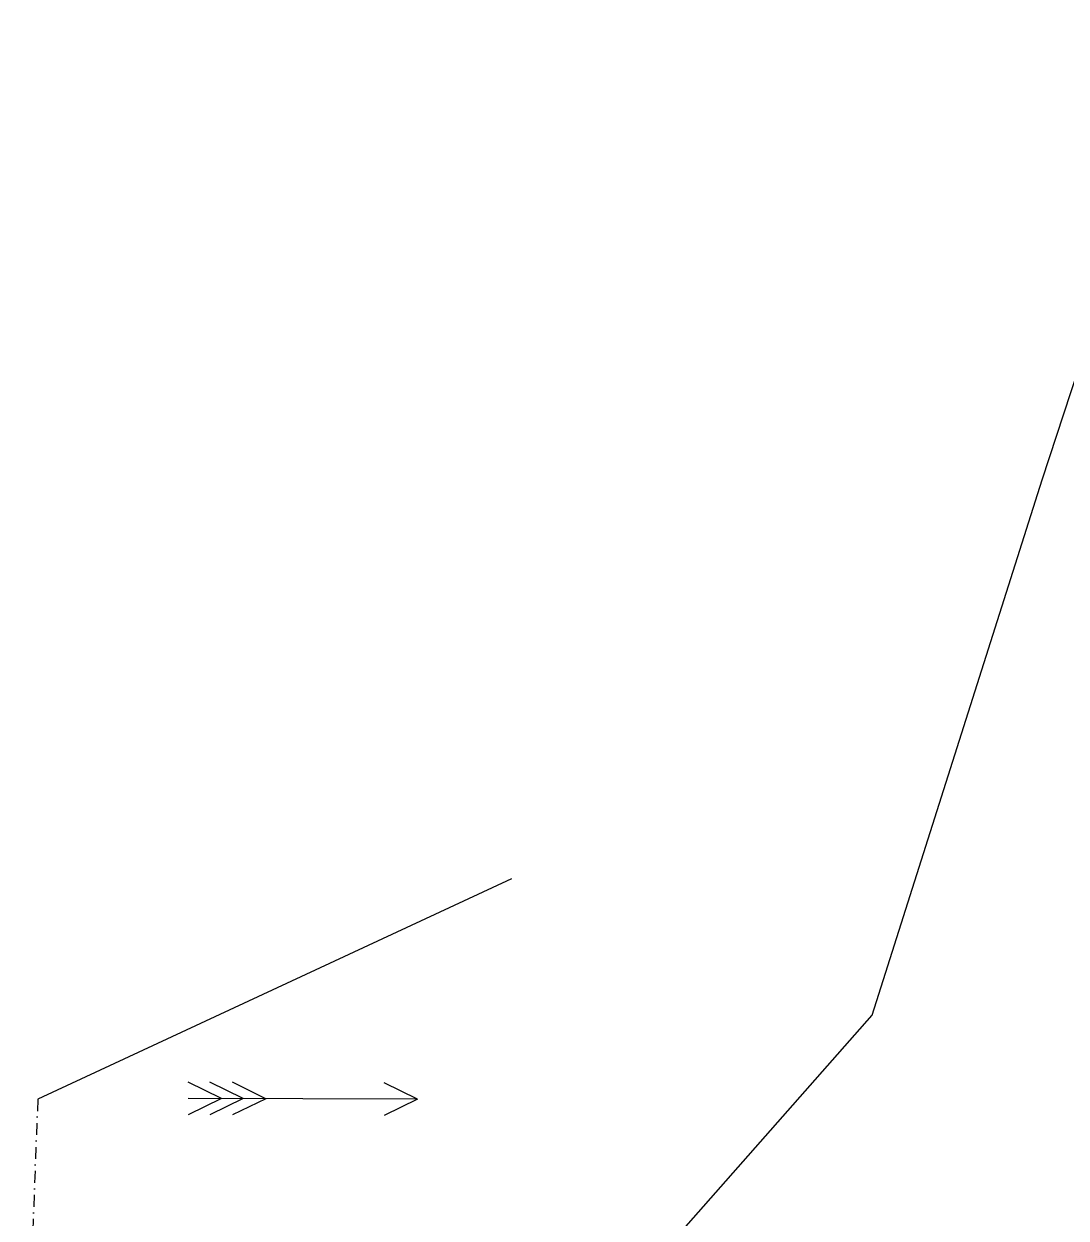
# Model space of a CAD drawing. Header units: metres. Extents: x 279543 to 281633, y 2052141 to 2055998.
# Drawn here: x 279543 to 279983, y 2055169 to 2055673 of the extents above; entities that cross this region are included whole.
import ezdxf

# ---------------------------------------------------------------- set-up
doc = ezdxf.new("R2010")
doc.units = ezdxf.units.M
doc.linetypes.add('DASHDOT', pattern=[1, 0.5, -0.25, 0, -0.25])
for name, color, linetype in [('OFF', 1, 'Continuous'), ('POLY_WATER', 4, 'Continuous'), ('V_BOUND_STREAM_LINE', 7, 'DASHDOT')]:
    doc.layers.add(name, color=color, linetype=linetype)

# ---------------------------------------------------------------- blocks, each defined once
blk = doc.blocks.new('GHNN')
for p, q in [((279626.53, 2055219.6), (279612.51, 2055226.56)), ((279635.73, 2055219.57), (279621.7, 2055226.53)), ((279645.23, 2055219.54), (279631.2, 2055226.5)), ((279709.18, 2055219.33), (279695.15, 2055226.29)), ((279626.53, 2055219.6), (279612.46, 2055212.73)), ((279709.18, 2055219.33), (279612.49, 2055219.64)), ((279635.73, 2055219.57), (279621.66, 2055212.7)), ((279645.23, 2055219.54), (279631.16, 2055212.67)), ((279709.18, 2055219.33), (279695.11, 2055212.46))]:
    blk.add_line(p, q)
at = {"layer": 'OFF'}
blk.add_line((279748.74, 2055312.2), (279549.13, 2055219.34), dxfattribs=at)
at = {"layer": 'POLY_WATER'}
for p, q in [((279972.56, 2055480.44), (280035.3, 2055672.66)), ((279900.89, 2055254.78), (279972.56, 2055480.44)), ((279818.27, 2055160.99), (279900.89, 2055254.78))]:
    blk.add_line(p, q, dxfattribs=at)
at = {"layer": 'V_BOUND_STREAM_LINE', "ltscale": 10}
blk.add_line((279549.13, 2055219.34), (279543.26, 2055065.37), dxfattribs=at)

msp = doc.modelspace()

# ---------------------------------------------------------------- block references
msp.add_blockref('GHNN', (0, 0))

doc.saveas('drawing.dxf')
